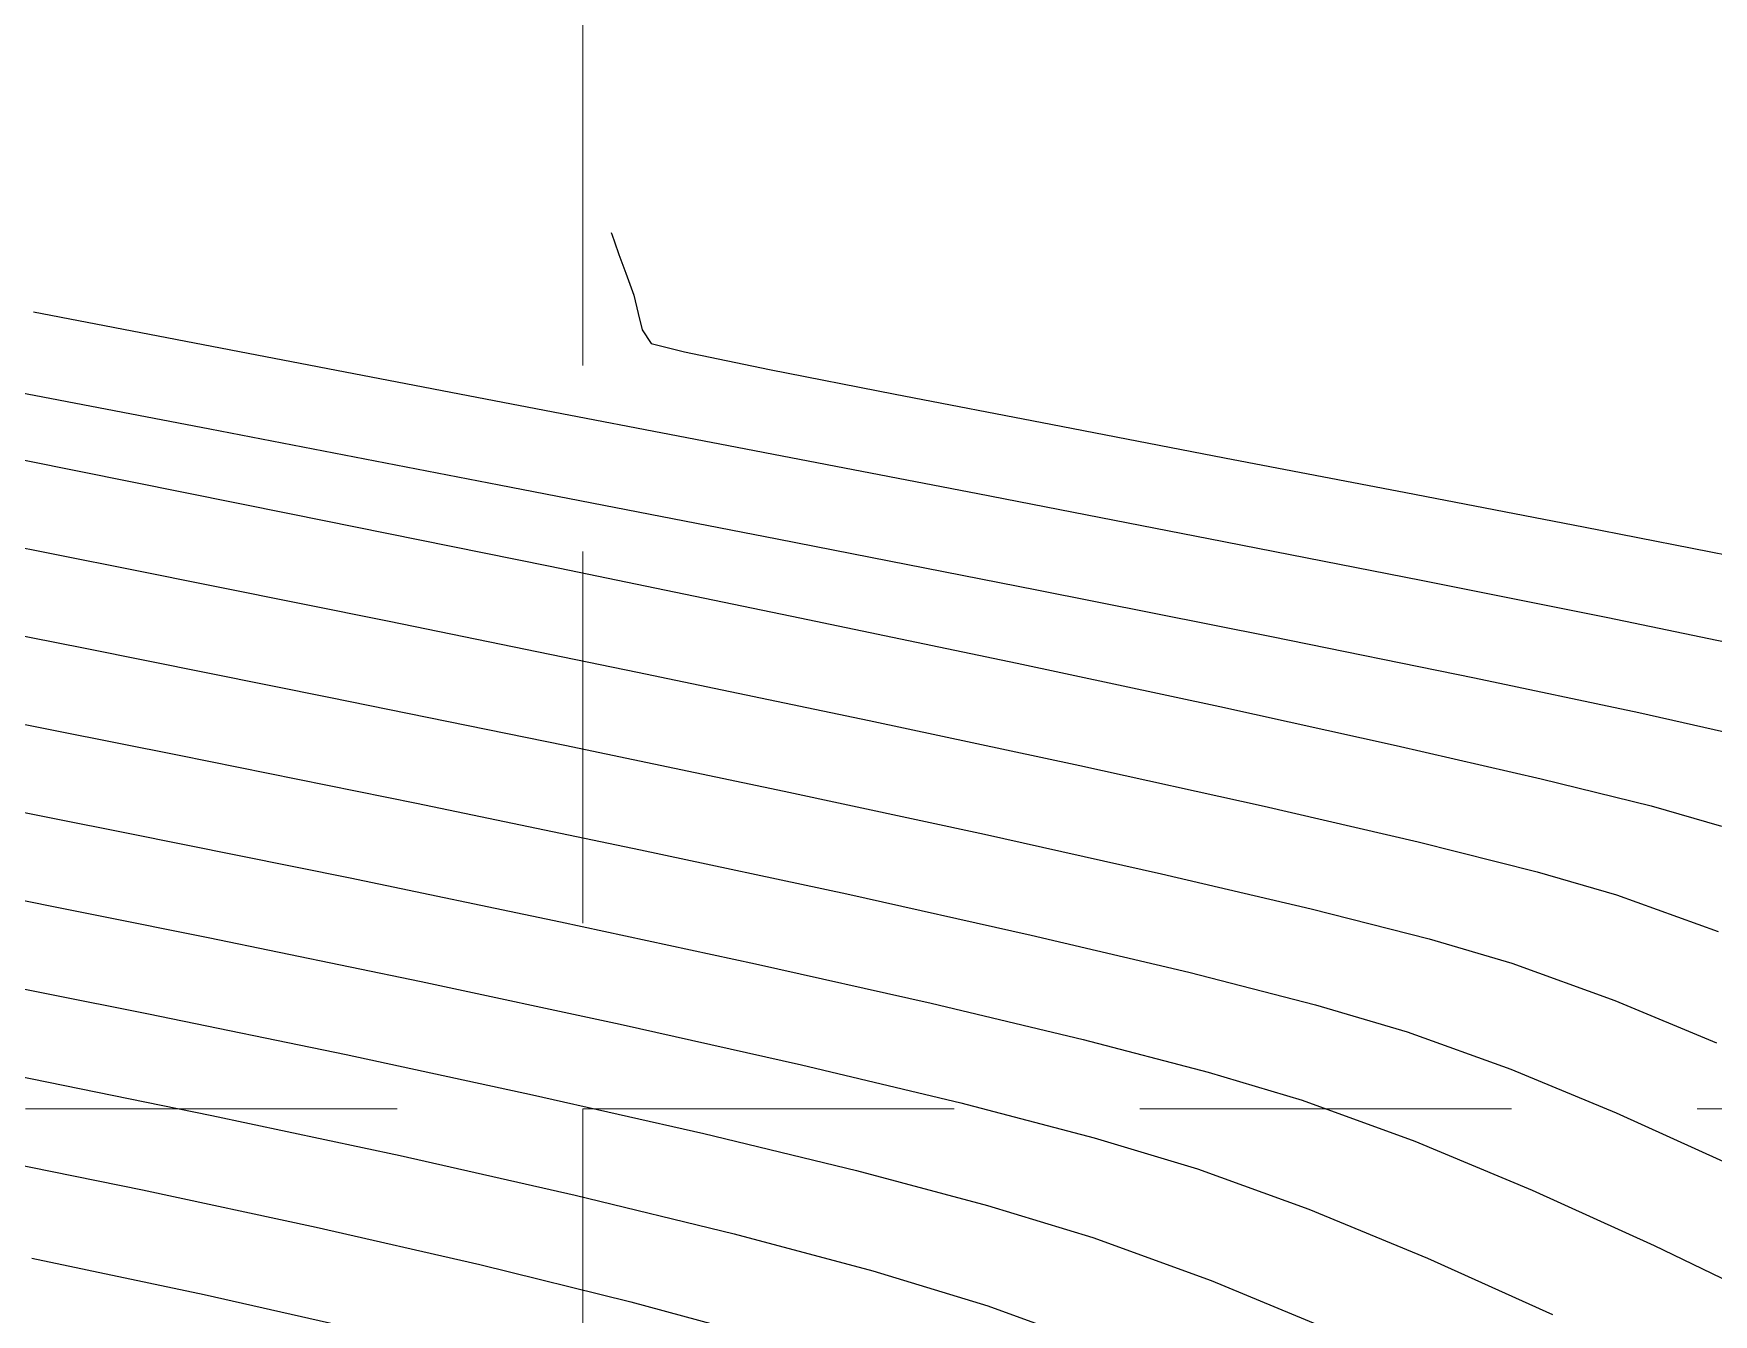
# Model space of a CAD drawing. Header units: inches. Extents: x 2547543 to 2548696, y 7125653 to 7126375.
# Drawn here: x 2548599.67 to 2548617.76, y 7125850.16 to 7125863.95 of the extents above; entities that cross this region are included whole.
import ezdxf

# ---------------------------------------------------------------- set-up
doc = ezdxf.new("R2010")
doc.units = ezdxf.units.IN
doc.header["$MEASUREMENT"] = 0
doc.linetypes.add('HIDDEN', pattern=[0.375, 0.25, -0.125])
for name, color, linetype in [('CONT-MJR', 6, 'Continuous'), ('CONT-MNR', 14, 'Continuous'), ('GRID', 254, 'HIDDEN')]:
    doc.layers.add(name, color=color, linetype=linetype)

msp = doc.modelspace()

# ---------------------------------------------------------------- linework, layer by layer
at = {"layer": 'CONT-MJR', "color": 35, "extrusion": (-0.1892547850269078, -0.9819280148485524, 0), "elevation": -7479417.184842694}
msp.add_lwpolyline([(1153938.13028497, 575), (1153940.579354644, 575)], dxfattribs=at)
at = {"layer": 'CONT-MJR', "color": 35}
for points, elevation in [([(2548602.073782857, 7125860.492257143), (2548604.627447738, 7125860.001494784)], 575), ([(2548607.244017477, 7125859.498477662), (2548609.83754217, 7125858.998215214)], 575), ([(2548612.322071915, 7125858.515716882), (2548614.611656812, 7125858.065992106)], 575), ([(2548616.620346956, 7125857.664050327), (2548618.262192448, 7125857.324900984)], 575), ([(2548610.411649208, 7125854.246850584), (2548612.109638847, 7125853.846614317)], 570), ([(2548614.459622499, 7125853.205586974), (2548615.575448908, 7125852.80200038)], 570), ([(2548615.575448908, 7125852.80200038), (2548616.712473213, 7125852.333019461)], 570), ([(2548598.892729982, 7125851.898454651), (2548600.841172941, 7125851.502577983)], 565), ([(2548602.712449769, 7125851.101846122), (2548604.476150436, 7125850.69954856)], 565), ([(2548606.101864908, 7125850.298974789), (2548607.559183152, 7125849.903414298)], 565)]:
    msp.add_lwpolyline(points, dxfattribs=dict(at, elevation=elevation))
at = {"layer": 'CONT-MJR', "color": 35, "extrusion": (0.1887860957564881, 0.9820182330532475, 0), "elevation": 7478865.564895499}
msp.add_lwpolyline([(-1157512.924408035, 575.0000000000009), (-1157515.588889865, 575.0000000000009)], dxfattribs=at)
at = {"layer": 'CONT-MJR', "color": 35, "extrusion": (-0.1906394454877093, -0.9816601254121198, 0), "elevation": -7481037.204050591}
msp.add_lwpolyline([(1143398.844704856, 575), (1143401.375651853, 575)], dxfattribs=at)
at = {"layer": 'CONT-MJR', "color": 35, "extrusion": (-0.196211771303815, -0.9805615436074472, 0), "elevation": -7487410.572040766}
msp.add_lwpolyline([(1100896.244478809, 575.0000000000009), (1100898.292988828, 575.0000000000009)], dxfattribs=at)
at = {"layer": 'CONT-MJR', "color": 35, "extrusion": (-0.1947851485581737, -0.9808459338250682, 0), "elevation": -7485796.734100317}
msp.add_lwpolyline([(1111771.4974532, 570.0000000000005), (1111774.203167343, 570.0000000000005)], dxfattribs=at)
at = {"layer": 'CONT-MJR', "color": 35, "extrusion": (-0.1986608293588014, -0.9800683011293004, 0), "elevation": -7490133.000222347}
msp.add_lwpolyline([(1082174.783514899, 570.0000000000005), (1082177.392720946, 570.0000000000005)], dxfattribs=at)
at = {"layer": 'CONT-MJR', "color": 35, "extrusion": (-0.2033945607751965, -0.9790968556006423, 0), "elevation": -7495275.025438499}
msp.add_lwpolyline([(1045969.67612549, 570.0000000000009), (1045972.140913243, 570.0000000000009)], dxfattribs=at)
at = {"layer": 'CONT-MJR', "color": 35, "extrusion": (-0.2094465319348894, -0.9778201011742638, 0), "elevation": -7501601.149570275}
msp.add_lwpolyline([(999592.7267115207, 570), (999594.9992012382, 570)], dxfattribs=at)
at = {"layer": 'CONT-MJR', "color": 35, "extrusion": (-0.2176128876208731, -0.9760351587628929, 0), "elevation": -7509694.75224565}
msp.add_lwpolyline([(936853.615970159, 570.0000000000005), (936855.6483361791, 570.0000000000005)], dxfattribs=at)
at = {"layer": 'CONT-MJR', "color": 35, "extrusion": (-0.2482741843179736, -0.968689800401163, 0), "elevation": -7535496.533028179}
msp.add_lwpolyline([(699649.0044487775, 570.0000000000009), (699650.4136439296, 570.0000000000009)], dxfattribs=at)
at = {"layer": 'CONT-MJR', "color": 35, "extrusion": (-0.2834932039199974, -0.9589742453951382, 0), "elevation": -7556024.57933951}
msp.add_lwpolyline([(423923.6452581685, 570), (423924.6723041888, 570)], dxfattribs=at)
at = {"layer": 'CONT-MJR', "color": 35, "extrusion": (0.4126241716877211, 0.9109013629032631, 0), "elevation": 7542569.461928569}
msp.add_lwpolyline([(618760.4795712861, 570.0000000000009), (618759.2130960072, 570.0000000000009)], dxfattribs=at)
at = {"layer": 'CONT-MJR', "color": 35, "extrusion": (-0.2094011722466775, -0.9778298160015971, 0), "elevation": -7501550.067351014}
msp.add_lwpolyline([(999936.2336900742, 565), (999938.1473940734, 565)], dxfattribs=at)
at = {"layer": 'CONT-MJR', "color": 35, "extrusion": (-0.2392431109979176, -0.9709596973304495, 0), "elevation": -7528649.902033092}
msp.add_lwpolyline([(769781.5409113716, 565), (769783.2152491184, 565)], dxfattribs=at)
at = {"layer": 'CONT-MNR', "color": 35}
for points, elevation in [([(2548605.887474749, 7125861.808569254), (2548605.898124073, 7125861.779167953)], 576), ([(2548605.898124073, 7125861.779167953), (2548605.92428088, 7125861.706952646)], 576), ([(2548606.181025797, 7125860.936404918), (2548606.222577665, 7125860.759975282)], 576), ([(2548606.319642945, 7125860.615412958), (2548606.678094795, 7125860.524854477)], 576), ([(2548601.56748545, 7125859.694051115), (2548604.68405574, 7125859.092114944)], 574), ([(2548599.56984169, 7125859.35732956), (2548602.443354766, 7125858.781664402)], 573), ([(2548604.68405574, 7125859.092114944), (2548607.676266367, 7125858.510615323)], 574), ([(2548597.80174602, 7125858.762405556), (2548600.690492877, 7125858.189155415)], 572), ([(2548600.690492877, 7125858.189155415), (2548603.497301596, 7125857.624329096)], 572), ([(2548610.471888531, 7125857.962165579), (2548612.998693432, 7125857.459379032)], 574), ([(2548597.513386755, 7125857.870694304), (2548600.225580509, 7125857.334778771)], 571), ([(2548612.998693432, 7125857.459379032), (2548615.184452269, 7125857.014869008)], 574), ([(2548608.668233127, 7125856.556850174), (2548610.933920194, 7125856.072648695)], 572), ([(2548616.956936241, 7125856.641248828), (2548618.243916548, 7125856.351131813)], 574), ([(2548615.903565253, 7125855.928898572), (2548617.086991919, 7125855.636175848)], 573), ([(2548598.214012015, 7125855.834361045), (2548600.688206648, 7125855.344946339)], 569), ([(2548617.086991919, 7125855.636175848), (2548617.844778916, 7125855.41924521)], 573), ([(2548614.579647568, 7125855.249449518), (2548615.861252129, 7125854.928902944)], 572), ([(2548613.425694029, 7125854.528433128), (2548614.698578674, 7125854.204586733)], 571), ([(2548605.344629555, 7125854.389518684), (2548607.443230141, 7125853.937658926)], 569), ([(2548601.54783986, 7125854.221206896), (2548603.841657121, 7125853.748349248)], 568), ([(2548603.841657121, 7125853.748349248), (2548605.986605951, 7125853.289199698)], 568), ([(2548600.905480284, 7125853.39916764), (2548603.035880228, 7125852.959667257)], 567), ([(2548610.972140362, 7125853.12103052), (2548612.318822311, 7125852.770415062)], 569), ([(2548603.035880228, 7125852.959667257), (2548605.041955428, 7125852.52808251)], 567), ([(2548607.938943081, 7125852.850764864), (2548609.654925239, 7125852.440051361)], 568), ([(2548599.458647826, 7125852.737793497), (2548601.587935093, 7125852.30473248)], 566), ([(2548612.318822311, 7125852.770415062), (2548613.331237026, 7125852.467700895)], 569), ([(2548605.041955428, 7125852.52808251), (2548606.886278749, 7125852.109964841)], 567), ([(2548612.202851553, 7125851.729814816), (2548613.400167795, 7125851.295301641)], 568), ([(2548607.211939524, 7125851.031394929), (2548608.705772746, 7125850.632231416)], 566), ([(2548608.705772746, 7125850.632231416), (2548609.946080608, 7125850.254042659)], 566), ([(2548612.351601009, 7125850.526576821), (2548613.744155197, 7125849.949429704)], 567), ([(2548609.946080608, 7125850.254042659), (2548611.198678599, 7125849.798600231)], 566)]:
    msp.add_lwpolyline(points, dxfattribs=dict(at, elevation=elevation))
at = {"layer": 'CONT-MNR', "color": 35, "extrusion": (0.940224645210554, 0.3405548656805358, 0), "elevation": 4823008.977407839}
msp.add_lwpolyline([(5831970.647022933, 576), (5831970.505179475, 576)], dxfattribs=at)
at = {"layer": 'CONT-MNR', "color": 35, "extrusion": (0.940224644226506, 0.3405548683973557, 0), "elevation": 4823008.99425957}
msp.add_lwpolyline([(5831970.491243181, 576), (5831970.277685477, 576)], dxfattribs=at)
at = {"layer": 'CONT-MNR', "color": 35, "extrusion": (0.9402246433252089, 0.3405548708857115, 0), "elevation": 4823009.009694198}
msp.add_lwpolyline([(5831970.26492112, 576), (5831970.012885072, 576)], dxfattribs=at)
at = {"layer": 'CONT-MNR', "color": 35, "extrusion": (0.970114857300992, 0.2426461696460012, 0), "elevation": 4201503.583270987}
msp.add_lwpolyline([(6294494.243268731, 576), (6294494.037705136, 576)], dxfattribs=at)
at = {"layer": 'CONT-MNR', "color": 35, "extrusion": (0.8302158010918362, 0.5574421258009128, 0), "elevation": 6088148.126946883}
msp.add_lwpolyline([(4495301.728768633, 576), (4495301.554642431, 576)], dxfattribs=at)
at = {"layer": 'CONT-MNR', "color": 35, "extrusion": (-0.202295376547681, -0.9793245532648674, 0), "elevation": -7494101.52274799}
msp.add_lwpolyline([(1054384.458371351, 576.0000000000009), (1054385.393773591, 576.0000000000009)], dxfattribs=at)
at = {"layer": 'CONT-MNR', "color": 35, "extrusion": (-0.1889650781640251, -0.9819838080306945, 0), "elevation": -7479075.532265599}
msp.add_lwpolyline([(1156143.611483657, 574), (1156146.838320114, 574)], dxfattribs=at)
at = {"layer": 'CONT-MNR', "color": 35, "extrusion": (-0.1934622712157399, -0.9811077156031581, 0), "elevation": -7484295.969197424}
msp.add_lwpolyline([(1121873.449775868, 576.0000000000005), (1121874.830125173, 576.0000000000005)], dxfattribs=at)
at = {"layer": 'CONT-MNR', "color": 35, "extrusion": (-0.1901297502576296, -0.9817589714726174, 0), "elevation": -7480443.434657365}
msp.add_lwpolyline([(1147281.704684903, 576.0000000000009), (1147283.408849384, 576.0000000000009)], dxfattribs=at)
at = {"layer": 'CONT-MNR', "color": 35, "extrusion": (-0.1888650543544599, -0.9820030505266707, 0), "elevation": -7478959.490351338}
msp.add_lwpolyline([(1156917.51694455, 576), (1156919.423745779, 576)], dxfattribs=at)
at = {"layer": 'CONT-MNR', "color": 35, "extrusion": (-0.1888057405592732, -0.9820144562743791, 0), "elevation": -7478889.598226207}
msp.add_lwpolyline([(1157371.154340949, 576), (1157373.142589602, 576)], dxfattribs=at)
at = {"layer": 'CONT-MNR', "color": 35, "extrusion": (-0.1897896441629657, -0.9818247761023832, 0), "elevation": -7480045.55500207}
msp.add_lwpolyline([(1149878.562604635, 576.0000000000005), (1149880.511110829, 576.0000000000005)], dxfattribs=at)
at = {"layer": 'CONT-MNR', "color": 35, "extrusion": (-0.1987447608908011, -0.9800512843818217, 0), "elevation": -7490228.43450394}
msp.add_lwpolyline([(1081533.99828498, 573.0000000000005), (1081536.824893411, 573.0000000000005)], dxfattribs=at)
at = {"layer": 'CONT-MNR', "color": 35, "extrusion": (-0.1920857010737832, -0.9813781551690425, 0), "elevation": -7482714.765571172}
msp.add_lwpolyline([(1132380.868719449, 576), (1132382.65630034, 576)], dxfattribs=at)
at = {"layer": 'CONT-MNR', "color": 35, "extrusion": (-0.1925119890392196, -0.9812946214446319, 0), "elevation": -7483204.162680931}
msp.add_lwpolyline([(1129121.809402081, 574), (1129124.658314225, 574)], dxfattribs=at)
at = {"layer": 'CONT-MNR', "color": 35, "extrusion": (-0.2014543839296425, -0.9794978974941846, 0), "elevation": -7493190.837405503}
msp.add_lwpolyline([(1060818.070582322, 573), (1060820.74632026, 573)], dxfattribs=at)
at = {"layer": 'CONT-MNR', "color": 35, "extrusion": (-0.2003555848000744, -0.979723246452497, 0), "elevation": -7491995.309591355}
msp.add_lwpolyline([(1069220.720771983, 572), (1069223.451801094, 572)], dxfattribs=at)
at = {"layer": 'CONT-MNR', "color": 35, "extrusion": (-0.2047863527661908, -0.9788066968103157, 0), "elevation": -7496757.321584337}
msp.add_lwpolyline([(1035316.011115893, 573), (1035318.489121474, 573)], dxfattribs=at)
at = {"layer": 'CONT-MNR', "color": 35, "extrusion": (-0.1968146413090516, -0.9804407156816722, 0), "elevation": -7488082.504393791}
msp.add_lwpolyline([(1096278.373790667, 571.0000000000009), (1096281.066414449, 571.0000000000009)], dxfattribs=at)
at = {"layer": 'CONT-MNR', "color": 35, "extrusion": (-0.2041242902044142, -0.9789449801436974, 0), "elevation": -7496054.440964439}
msp.add_lwpolyline([(1040384.701405068, 572.0000000000005), (1040387.250352021, 572.0000000000005)], dxfattribs=at)
at = {"layer": 'CONT-MNR', "color": 35, "extrusion": (-0.2091143368594922, -0.977891197485597, 0), "elevation": -7501263.948819119}
msp.add_lwpolyline([(1002144.641651955, 573.0000000000009), (1002146.875077868, 573.0000000000009)], dxfattribs=at)
at = {"layer": 'CONT-MNR', "color": 35, "extrusion": (-0.2062566316464948, -0.978497931475505, 0), "elevation": -7498305.132347779}
msp.add_lwpolyline([(1024059.42063218, 574.0000000000005), (1024061.23206572, 574.0000000000005)], dxfattribs=at)
at = {"layer": 'CONT-MNR', "color": 35, "extrusion": (-0.2003026620932598, -0.9797340677746964, 0), "elevation": -7491936.612362937}
msp.add_lwpolyline([(1069624.964893262, 571), (1069627.540349565, 571)], dxfattribs=at)
at = {"layer": 'CONT-MNR', "color": 35, "extrusion": (-0.2151248214584744, -0.9765865610341254, 0), "elevation": -7507285.69225544}
msp.add_lwpolyline([(955992.0103947008, 573.0000000000009), (955993.9524211553, 573.0000000000009)], dxfattribs=at)
at = {"layer": 'CONT-MNR', "color": 35, "extrusion": (-0.2045812843227659, -0.9788495788959852, 0), "elevation": -7496538.391394817}
msp.add_lwpolyline([(1036884.480104736, 571), (1036886.893250417, 571)], dxfattribs=at)
at = {"layer": 'CONT-MNR', "color": 35, "extrusion": (-0.2242531266435711, -0.9745309308537018, 0), "elevation": -7515902.096506933}
msp.add_lwpolyline([(885707.9529572516, 573), (885709.556822862, 573)], dxfattribs=at)
at = {"layer": 'CONT-MNR', "color": 35, "extrusion": (-0.2156878478124179, -0.9764623660469703, 0), "elevation": -7507834.688057161}
msp.add_lwpolyline([(951662.102538246, 572.0000000000009), (951664.137309382, 572.0000000000009)], dxfattribs=at)
at = {"layer": 'CONT-MNR', "color": 35, "extrusion": (-0.2100854614181071, -0.9776830257812299, 0), "elevation": -7502253.690529095}
msp.add_lwpolyline([(994691.8346872453, 571), (994694.0404031989, 571)], dxfattribs=at)
at = {"layer": 'CONT-MNR', "color": 35, "extrusion": (0.2257026187056187, 0.9741962471234563, 0), "elevation": 7517210.42625648}
msp.add_lwpolyline([(-874524.8657505859, 572.0000000000009), (-874526.5685388502, 572.0000000000009)], dxfattribs=at)
at = {"layer": 'CONT-MNR', "color": 35, "extrusion": (-0.1984061702231368, -0.9801198863493117, 0), "elevation": -7489850.632805573}
msp.add_lwpolyline([(1084120.548320005, 569), (1084122.987624109, 569)], dxfattribs=at)
at = {"layer": 'CONT-MNR', "color": 35, "extrusion": (-0.2175822655811327, -0.9760419856259164, 0), "elevation": -7509666.305152228}
msp.add_lwpolyline([(937090.5272877195, 571), (937092.4804982855, 571)], dxfattribs=at)
at = {"layer": 'CONT-MNR', "color": 35, "extrusion": (-0.2037273264635015, -0.9790276688899215, 0), "elevation": -7495629.164891461}
msp.add_lwpolyline([(1043421.571782749, 569), (1043423.88592822, 569)], dxfattribs=at)
at = {"layer": 'CONT-MNR', "color": 35, "extrusion": (-0.2285837322376988, -0.9735242561725331, 0), "elevation": -7519763.798262791}
msp.add_lwpolyline([(852280.9103115848, 571.0000000000005), (852282.5660279598, 571.0000000000005)], dxfattribs=at)
at = {"layer": 'CONT-MNR', "color": 35, "extrusion": (0.278061088255806, 0.9605633925972803, 0), "elevation": 7553506.285588837}
msp.add_lwpolyline([(-466684.121827832, 572), (-466685.0120775765, 572)], dxfattribs=at)
at = {"layer": 'CONT-MNR', "color": 35, "extrusion": (-0.1960259891556965, -0.980598700578137, 0), "elevation": -7487195.529203764}
msp.add_lwpolyline([(1102300.297405946, 568), (1102302.743811819, 568)], dxfattribs=at)
at = {"layer": 'CONT-MNR', "color": 35, "extrusion": (-0.3405307432111197, -0.9402333821600266, 0), "elevation": -7567848.792428901}
msp.add_lwpolyline([(-30278.07557347231, 572.0000000000009), (-30276.91479710024, 572.0000000000009)], dxfattribs=at)
at = {"layer": 'CONT-MNR', "color": 35, "extrusion": (-0.2816865489020989, -0.9595064815662402, 0), "elevation": -7555213.774920805}
msp.add_lwpolyline([(438155.0434316802, 571.0000000000009), (438155.9703970675, 571.0000000000009)], dxfattribs=at)
at = {"layer": 'CONT-MNR', "color": 35, "extrusion": (-0.219506743149696, -0.9756109827753137, 0), "elevation": -7511497.882663283}
msp.add_lwpolyline([(922276.4223822902, 569), (922278.359399111, 569)], dxfattribs=at)
at = {"layer": 'CONT-MNR', "color": 35, "extrusion": (-0.3403849583343361, -0.9402861692802529, 0), "elevation": -7567852.318093192}
msp.add_lwpolyline([(-29105.50942968391, 571), (-29104.32963947579, 571)], dxfattribs=at)
at = {"layer": 'CONT-MNR', "color": 35, "extrusion": (-0.1954377759282954, -0.9807161035387365, 0), "elevation": -7486532.072715854}
msp.add_lwpolyline([(1106790.74867707, 567.0000000000005), (1106793.009573513, 567.0000000000005)], dxfattribs=at)
at = {"layer": 'CONT-MNR', "color": 35, "extrusion": (-0.2322774035229589, -0.9726495812021062, 0), "elevation": -7522942.793076947}
msp.add_lwpolyline([(823729.0486334714, 569.0000000000009), (823730.7338604725, 569.0000000000009)], dxfattribs=at)
at = {"layer": 'CONT-MNR', "color": 35, "extrusion": (-0.3836168336690997, -0.9234923523915586, 0), "elevation": -7558363.517870896}
msp.add_lwpolyline([(-379969.3437509956, 571.0000000000005), (-379968.1580580161, 571.0000000000005)], dxfattribs=at)
at = {"layer": 'CONT-MNR', "color": 35, "extrusion": (-0.219112121166656, -0.9756996865623401, 0), "elevation": -7511123.284504632}
msp.add_lwpolyline([(925313.2329833922, 568), (925315.2339445045, 568)], dxfattribs=at)
at = {"layer": 'CONT-MNR', "color": 35, "extrusion": (-0.2084599265605412, -0.9780309090301665, 0), "elevation": -7500585.107065243}
msp.add_lwpolyline([(1007156.47967809, 566.0000000000009), (1007158.55243555, 566.0000000000009)], dxfattribs=at)
at = {"layer": 'CONT-MNR', "color": 35, "extrusion": (-0.2533094072746438, -0.9673853131954033, 0), "elevation": -7539031.795566862}
msp.add_lwpolyline([(660442.0913266961, 568), (660443.5756203844, 568)], dxfattribs=at)
at = {"layer": 'CONT-MNR', "color": 35, "extrusion": (-0.341656184165763, -0.9398250112767219, 0), "elevation": -7567803.881477691}
msp.add_lwpolyline([(-39341.01027303236, 569.0000000000009), (-39339.72270809021, 569.0000000000009)], dxfattribs=at)
at = {"layer": 'CONT-MNR', "color": 35, "extrusion": (-0.2357541693597519, -0.9718127245665666, 0), "elevation": -7525838.453342543}
msp.add_lwpolyline([(796819.256838467, 567.0000000000009), (796820.9496999253, 567.0000000000009)], dxfattribs=at)
at = {"layer": 'CONT-MNR', "color": 35, "extrusion": (-0.2878521293733559, -0.9576748673820489, 0), "elevation": -7557872.559872289}
msp.add_lwpolyline([(389549.0981582084, 568.0000000000009), (389550.2593481266, 568.0000000000009)], dxfattribs=at)
at = {"layer": 'CONT-MNR', "color": 35, "extrusion": (-0.3834361304980527, -0.9235673953906561, 0), "elevation": -7558435.495106993}
msp.add_lwpolyline([(-378491.8342557279, 569.0000000000009), (-378490.4624506067, 569.0000000000009)], dxfattribs=at)
at = {"layer": 'CONT-MNR', "color": 35, "extrusion": (-0.2202364656774009, -0.9754465127242636, 0), "elevation": -7512182.811976421}
msp.add_lwpolyline([(916654.077348171, 566), (916656.0121438769, 566)], dxfattribs=at)
at = {"layer": 'CONT-MNR', "color": 35, "extrusion": (-0.2569701399551783, -0.9664193433346707, 0), "elevation": -7541477.22212581}
msp.add_lwpolyline([(631893.4719140048, 567), (631894.9293953402, 567)], dxfattribs=at)
at = {"layer": 'CONT-MNR', "color": 35, "extrusion": (0.2359840827120425, 0.971756920585882, 0), "elevation": 7526025.789924915}
msp.add_lwpolyline([(-795037.5176924691, 566.0000000000009), (-795039.276870928, 566.0000000000009)], dxfattribs=at)
at = {"layer": 'CONT-MNR', "color": 35, "extrusion": (-0.4137136915736828, -0.9104070416052787, 0), "elevation": -7541822.639114711}
msp.add_lwpolyline([(-627784.5522120604, 569), (-627783.1110132607, 569)], dxfattribs=at)
at = {"layer": 'CONT-MNR', "color": 35, "extrusion": (0.2904850861166607, 0.9568795194504877, 0), "elevation": 7558914.380276706}
msp.add_lwpolyline([(-368759.1155265861, 567), (-368760.3011563825, 567)], dxfattribs=at)
at = {"layer": 'CONT-MNR', "color": 35, "extrusion": (-0.3812051285203325, -0.9244904812867447, 0), "elevation": -7559326.192330793}
msp.add_lwpolyline([(-360242.2299072673, 568.0000000000009), (-360240.8464664584, 568.0000000000009)], dxfattribs=at)
at = {"layer": 'CONT-MNR', "color": 35, "extrusion": (-0.3423532625114307, -0.9395713084421957, 0), "elevation": -7567770.456466833}
msp.add_lwpolyline([(-44956.49331075279, 567.0000000000009), (-44955.13403666997, 567.0000000000009)], dxfattribs=at)
at = {"layer": 'CONT-MNR', "color": 35, "extrusion": (-0.4353494924640285, -0.9002615283412442, 0), "elevation": -7524668.596796612}
msp.add_lwpolyline([(-807813.631179601, 569), (-807812.1366640059, 569)], dxfattribs=at)
at = {"layer": 'CONT-MNR', "color": 35, "extrusion": (-0.2063666815916164, -0.9784747276904316, 0), "elevation": -7498410.943279586}
msp.add_lwpolyline([(1023202.170603172, 564), (1023204.068244408, 564)], dxfattribs=at)
at = {"layer": 'CONT-MNR', "color": 35, "extrusion": (-0.4098039741999368, -0.9121736143574519, 0), "elevation": -7544445.474569905}
msp.add_lwpolyline([(-595422.9007713702, 568.0000000000005), (-595421.4257377386, 568.0000000000005)], dxfattribs=at)
at = {"layer": 'CONT-MNR', "color": 35, "extrusion": (-0.2200301664571016, -0.975493068068072, 0), "elevation": -7511986.861033697}
msp.add_lwpolyline([(918241.0572524425, 564), (918242.8650102192, 564)], dxfattribs=at)
at = {"layer": 'GRID', "color": 252, "linetype": 'HIDDEN', "lineweight": 0, "ltscale": 16}
for p, q in [((2548605.583313587, 7126356.376313465), (2548605.583313587, 7125726.296813901)), ((2547561.583313602, 7125852.376313472), (2548677.583313586, 7125852.376313472))]:
    msp.add_line(p, q, dxfattribs=at)

doc.saveas('drawing.dxf')
